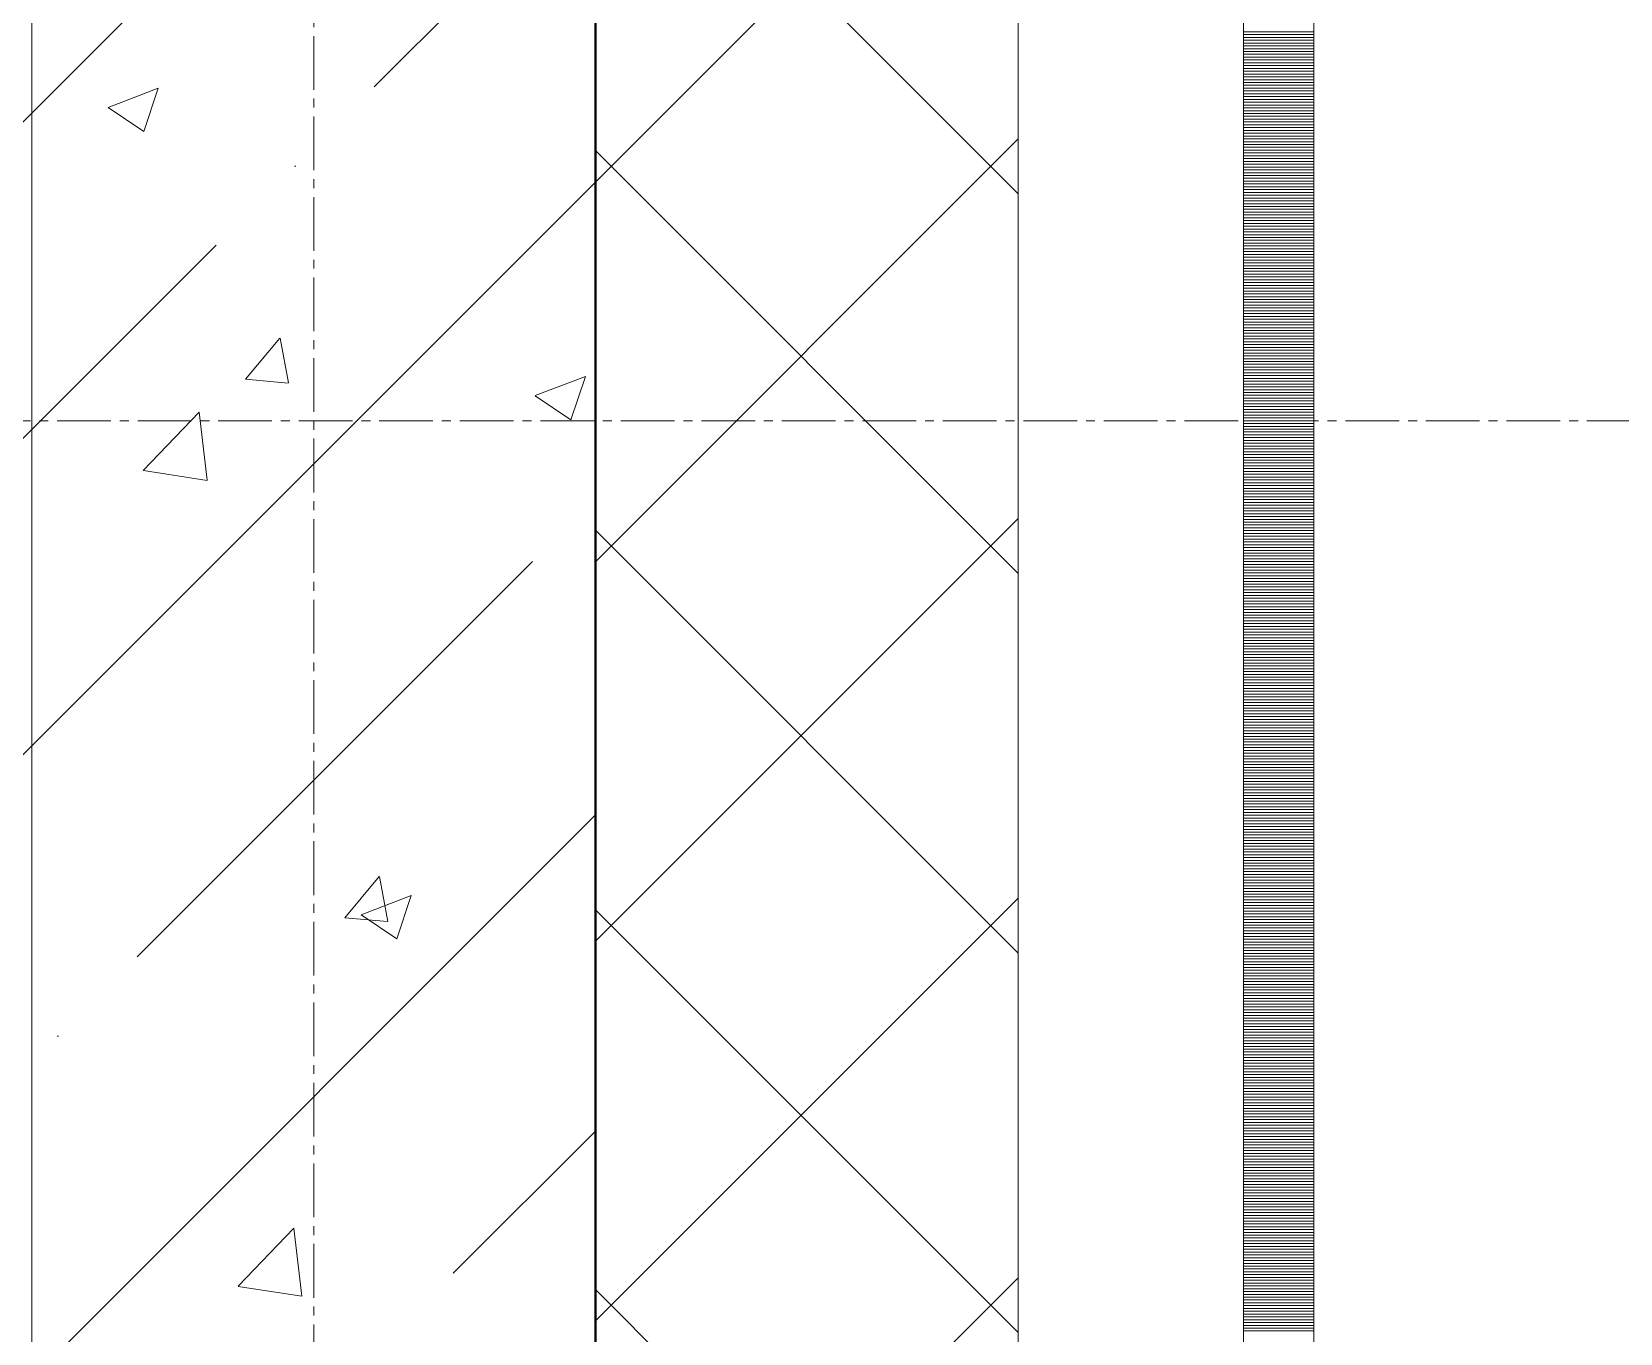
# Model space of a CAD drawing. Header units: millimetres. Extents: x 470010 to 1231400, y -134005 to 421770.
# Drawn here: x 529004 to 529568, y -72560 to -72098 of the extents above; entities that cross this region are included whole.
import ezdxf

# ---------------------------------------------------------------- set-up
doc = ezdxf.new("R2010")
doc.units = ezdxf.units.MM
doc.linetypes.add('CENTER2', pattern=[28.575, 19.05, -3.175, 3.175, -3.175])
doc.linetypes.add('HIDDEN2', pattern=[4.7625, 3.175, -1.5875])
for name, color, linetype, lineweight in [('АР_Колонны', 70, 'Continuous', 30), ('АР_Стены ЖБ', 7, 'Continuous', 35), ('АР_Стены ПЕНОблок', 52, 'Continuous', 20), ('АР_Тонкая', 254, 'Continuous', 5), ('АР_Утеплитель', 31, 'Continuous', 0), ('АР_Штриховка', 8, 'Continuous', 0)]:
    doc.layers.add(name, color=color, linetype=linetype, lineweight=lineweight)
doc.layers.add('АР_Оси_РД_100', color=7, linetype='Continuous', lineweight=0, true_color=0x525252)

msp = doc.modelspace()

# ---------------------------------------------------------------- hatches: boundary and pattern name
at = {"layer": 'АР_Штриховка', "linetype": 'Continuous', "lineweight": 5, "true_color": 0x000000}
h = msp.add_hatch(dxfattribs=at)
h.set_pattern_fill('ANSI35', color=18, scale=25, style=0)
h.set_pattern_definition([(45, (509004.53, -133435.88), (-112.2532, 112.2532), []), (45, (509116.79, -133435.88), (-112.2532, 112.2532), [198.4375, -39.6875, 0, -39.6875])])
h.paths.add_polyline_path([(529204.532, -71835.876), (528984.532, -71835.876), (528984.532, -73035.876), (529204.532, -73035.876)], flags=0)

# ---------------------------------------------------------------- linework, layer by layer
at = {"layer": 'АР_Колонны', "color": 18, "linetype": 'HIDDEN2', "lineweight": 25, "true_color": 0x000000}
msp.add_line((529204.532, -71835.876), (529204.532, -73035.876), dxfattribs=at)
at = {"layer": 'АР_Колонны', "color": 18, "linetype": 'Continuous', "lineweight": 30, "true_color": 0x000000}
msp.add_line((529204.532, -73035.876), (529204.532, -71835.876), dxfattribs=at)
at = {"layer": 'АР_Оси_РД_100', "linetype": 'CENTER2'}
for p, q in [((529104.533, -97435.876), (529104.533, -61707.197)), ((533204.533, -72235.876), (513999.575, -72235.876))]:
    msp.add_line(p, q, dxfattribs=at)
at = {"layer": 'АР_Стены ЖБ', "color": 18, "linetype": 'Continuous', "lineweight": 40, "true_color": 0x000000}
msp.add_line((529204.532, -73035.876), (529204.532, -71835.876), dxfattribs=at)
at = {"layer": 'АР_Стены ПЕНОблок', "color": 18, "linetype": 'Continuous', "lineweight": 20, "true_color": 0x000000}
for p, q in [((529004.532, -71735.876), (529004.532, -81935.876)), ((529204.532, -81935.876), (529204.532, -71735.876))]:
    msp.add_line(p, q, dxfattribs=at)
at = {"layer": 'АР_Тонкая', "color": 18, "linetype": 'Continuous', "lineweight": 5, "true_color": 0x000000}
for p, q in [((529354.532, -71735.876), (529354.532, -81935.876)), ((529434.532, -81935.876), (529434.532, -71735.876)), ((529434.532, -71735.876), (529434.532, -81935.876)), ((529459.532, -81935.876), (529459.532, -71735.876))]:
    msp.add_line(p, q, dxfattribs=at)
at = {"layer": 'АР_Утеплитель', "color": 18, "linetype": 'Continuous', "lineweight": 0, "true_color": 0x000000}
for p, q in [((529204.532, -71735.876), (529204.532, -81935.876)), ((529354.532, -81935.876), (529354.532, -71735.876))]:
    msp.add_line(p, q, dxfattribs=at)
at = {"layer": 'АР_Штриховка', "color": 18, "linetype": 'Continuous', "lineweight": 0, "true_color": 0x000000}
for p, q in [((529204.532, -72151.204), (529354.532, -72001.204)), ((529204.532, -72151.204), (529354.532, -72001.204)), ((529354.532, -72155.347), (529204.532, -72005.347)), ((529354.532, -72155.347), (529204.532, -72005.347)), ((529434.532, -72097.876), (529459.532, -72097.876)), ((529434.532, -72098.876), (529459.532, -72098.876)), ((529434.532, -72098.876), (529459.532, -72098.876)), ((529434.532, -72099.876), (529459.532, -72099.876)), ((529434.532, -72099.876), (529459.532, -72099.876)), ((529434.532, -72100.876), (529459.532, -72100.876)), ((529434.532, -72100.876), (529459.532, -72100.876)), ((529434.532, -72101.876), (529459.532, -72101.876)), ((529434.532, -72101.876), (529459.532, -72101.876)), ((529434.532, -72102.876), (529459.532, -72102.876)), ((529434.532, -72102.876), (529459.532, -72102.876)), ((529434.532, -72103.876), (529459.532, -72103.876)), ((529434.532, -72103.876), (529459.532, -72103.876)), ((529434.532, -72104.876), (529459.532, -72104.876)), ((529434.532, -72104.876), (529459.532, -72104.876)), ((529434.532, -72105.876), (529459.532, -72105.876)), ((529434.532, -72105.876), (529459.532, -72105.876)), ((529434.532, -72106.876), (529459.532, -72106.876)), ((529434.532, -72106.876), (529459.532, -72106.876)), ((529434.532, -72107.876), (529459.532, -72107.876)), ((529434.532, -72107.876), (529459.532, -72107.876)), ((529434.532, -72108.876), (529459.532, -72108.876)), ((529434.532, -72108.876), (529459.532, -72108.876)), ((529434.532, -72109.876), (529459.532, -72109.876)), ((529434.532, -72109.876), (529459.532, -72109.876)), ((529434.532, -72110.876), (529459.532, -72110.876)), ((529434.532, -72110.876), (529459.532, -72110.876)), ((529434.532, -72111.876), (529459.532, -72111.876)), ((529434.532, -72111.876), (529459.532, -72111.876)), ((529031.582, -72124.715), (529049.367, -72117.888)), ((529031.582, -72124.715), (529049.367, -72117.888)), ((529434.532, -72112.876), (529459.532, -72112.876)), ((529434.532, -72112.876), (529459.532, -72112.876)), ((529434.532, -72113.876), (529459.532, -72113.876)), ((529434.532, -72113.876), (529459.532, -72113.876)), ((529434.532, -72114.876), (529459.532, -72114.876)), ((529434.532, -72114.876), (529459.532, -72114.876)), ((529434.532, -72115.876), (529459.532, -72115.876)), ((529434.532, -72115.876), (529459.532, -72115.876)), ((529434.532, -72116.876), (529459.532, -72116.876)), ((529434.532, -72116.876), (529459.532, -72116.876)), ((529434.532, -72117.876), (529459.532, -72117.876)), ((529434.532, -72117.876), (529459.532, -72117.876)), ((529044.2, -72133.287), (529049.35, -72117.938)), ((529044.2, -72133.287), (529049.35, -72117.938)), ((529434.532, -72118.876), (529459.532, -72118.876)), ((529434.532, -72118.876), (529459.532, -72118.876)), ((529434.532, -72119.876), (529459.532, -72119.876)), ((529434.532, -72119.876), (529459.532, -72119.876)), ((529434.532, -72120.876), (529459.532, -72120.876)), ((529434.532, -72120.876), (529459.532, -72120.876)), ((529434.532, -72121.876), (529459.532, -72121.876)), ((529434.532, -72121.876), (529459.532, -72121.876)), ((529434.532, -72122.876), (529459.532, -72122.876)), ((529434.532, -72122.876), (529459.532, -72122.876)), ((529031.561, -72124.763), (529044.195, -72133.285)), ((529031.561, -72124.763), (529044.195, -72133.285)), ((529434.532, -72123.876), (529459.532, -72123.876)), ((529434.532, -72123.876), (529459.532, -72123.876)), ((529434.532, -72124.876), (529459.532, -72124.876)), ((529434.532, -72124.876), (529459.532, -72124.876)), ((529434.532, -72125.876), (529459.532, -72125.876)), ((529434.532, -72125.876), (529459.532, -72125.876)), ((529434.532, -72126.876), (529459.532, -72126.876)), ((529434.532, -72126.876), (529459.532, -72126.876)), ((529434.532, -72127.876), (529459.532, -72127.876)), ((529434.532, -72127.876), (529459.532, -72127.876)), ((529434.532, -72128.876), (529459.532, -72128.876)), ((529434.532, -72128.876), (529459.532, -72128.876)), ((529434.532, -72129.876), (529459.532, -72129.876)), ((529434.532, -72129.876), (529459.532, -72129.876)), ((529434.532, -72130.876), (529459.532, -72130.876)), ((529434.532, -72130.876), (529459.532, -72130.876)), ((529434.532, -72131.876), (529459.532, -72131.876)), ((529434.532, -72131.876), (529459.532, -72131.876)), ((529434.532, -72132.876), (529459.532, -72132.876)), ((529434.532, -72132.876), (529459.532, -72132.876)), ((529434.532, -72133.876), (529459.532, -72133.876)), ((529434.532, -72133.876), (529459.532, -72133.876)), ((529204.532, -72285.908), (529354.532, -72135.908)), ((529204.532, -72285.908), (529354.532, -72135.908)), ((529354.532, -72290.051), (529204.532, -72140.051)), ((529354.532, -72290.051), (529204.532, -72140.051)), ((529434.532, -72134.876), (529459.532, -72134.876)), ((529434.532, -72134.876), (529459.532, -72134.876)), ((529434.532, -72135.876), (529459.532, -72135.876)), ((529434.532, -72135.876), (529459.532, -72135.876)), ((529434.532, -72136.876), (529459.532, -72136.876)), ((529434.532, -72136.876), (529459.532, -72136.876)), ((529434.532, -72137.876), (529459.532, -72137.876)), ((529434.532, -72137.876), (529459.532, -72137.876)), ((529434.532, -72138.876), (529459.532, -72138.876)), ((529434.532, -72138.876), (529459.532, -72138.876)), ((529434.532, -72139.876), (529459.532, -72139.876)), ((529434.532, -72139.876), (529459.532, -72139.876)), ((529434.532, -72140.876), (529459.532, -72140.876)), ((529434.532, -72140.876), (529459.532, -72140.876)), ((529434.532, -72141.876), (529459.532, -72141.876)), ((529434.532, -72141.876), (529459.532, -72141.876)), ((529434.532, -72142.876), (529459.532, -72142.876)), ((529434.532, -72142.876), (529459.532, -72142.876)), ((529434.532, -72143.876), (529459.532, -72143.876)), ((529434.532, -72143.876), (529459.532, -72143.876)), ((529434.532, -72144.876), (529459.532, -72144.876)), ((529434.532, -72144.876), (529459.532, -72144.876)), ((529434.532, -72145.876), (529459.532, -72145.876)), ((529434.532, -72145.876), (529459.532, -72145.876)), ((529434.532, -72146.876), (529459.532, -72146.876)), ((529434.532, -72146.876), (529459.532, -72146.876)), ((529434.532, -72147.876), (529459.532, -72147.876)), ((529434.532, -72147.876), (529459.532, -72147.876)), ((529434.532, -72148.876), (529459.532, -72148.876)), ((529434.532, -72148.876), (529459.532, -72148.876)), ((529434.532, -72149.876), (529459.532, -72149.876)), ((529434.532, -72149.876), (529459.532, -72149.876)), ((529434.532, -72150.876), (529459.532, -72150.876)), ((529434.532, -72150.876), (529459.532, -72150.876)), ((529434.532, -72151.876), (529459.532, -72151.876)), ((529434.532, -72151.876), (529459.532, -72151.876)), ((529434.532, -72152.876), (529459.532, -72152.876)), ((529434.532, -72152.876), (529459.532, -72152.876)), ((529434.532, -72153.876), (529459.532, -72153.876)), ((529434.532, -72153.876), (529459.532, -72153.876)), ((529434.532, -72154.876), (529459.532, -72154.876)), ((529434.532, -72154.876), (529459.532, -72154.876)), ((529434.532, -72155.876), (529459.532, -72155.876)), ((529434.532, -72155.876), (529459.532, -72155.876)), ((529434.532, -72156.876), (529459.532, -72156.876)), ((529434.532, -72156.876), (529459.532, -72156.876)), ((529434.532, -72157.876), (529459.532, -72157.876)), ((529434.532, -72157.876), (529459.532, -72157.876)), ((529434.532, -72158.876), (529459.532, -72158.876)), ((529434.532, -72158.876), (529459.532, -72158.876)), ((529434.532, -72159.876), (529459.532, -72159.876)), ((529434.532, -72159.876), (529459.532, -72159.876)), ((529434.532, -72160.876), (529459.532, -72160.876)), ((529434.532, -72160.876), (529459.532, -72160.876)), ((529434.532, -72161.876), (529459.532, -72161.876)), ((529434.532, -72161.876), (529459.532, -72161.876)), ((529434.532, -72162.876), (529459.532, -72162.876)), ((529434.532, -72162.876), (529459.532, -72162.876)), ((529434.532, -72163.876), (529459.532, -72163.876)), ((529434.532, -72163.876), (529459.532, -72163.876)), ((529434.532, -72164.876), (529459.532, -72164.876)), ((529434.532, -72164.876), (529459.532, -72164.876)), ((529434.532, -72165.876), (529459.532, -72165.876)), ((529434.532, -72165.876), (529459.532, -72165.876)), ((529434.532, -72166.876), (529459.532, -72166.876)), ((529434.532, -72166.876), (529459.532, -72166.876)), ((529434.532, -72167.876), (529459.532, -72167.876)), ((529434.532, -72167.876), (529459.532, -72167.876)), ((529434.532, -72168.876), (529459.532, -72168.876)), ((529434.532, -72168.876), (529459.532, -72168.876)), ((529434.532, -72169.876), (529459.532, -72169.876)), ((529434.532, -72169.876), (529459.532, -72169.876)), ((529434.532, -72170.876), (529459.532, -72170.876)), ((529434.532, -72170.876), (529459.532, -72170.876)), ((529434.532, -72171.876), (529459.532, -72171.876)), ((529434.532, -72171.876), (529459.532, -72171.876)), ((529434.532, -72172.876), (529459.532, -72172.876)), ((529434.532, -72172.876), (529459.532, -72172.876)), ((529434.532, -72173.876), (529459.532, -72173.876)), ((529434.532, -72173.876), (529459.532, -72173.876)), ((529434.532, -72174.876), (529459.532, -72174.876)), ((529434.532, -72174.876), (529459.532, -72174.876)), ((529434.532, -72175.876), (529459.532, -72175.876)), ((529434.532, -72175.876), (529459.532, -72175.876)), ((529434.532, -72176.876), (529459.532, -72176.876)), ((529434.532, -72176.876), (529459.532, -72176.876)), ((529434.532, -72177.876), (529459.532, -72177.876)), ((529434.532, -72177.876), (529459.532, -72177.876)), ((529434.532, -72178.876), (529459.532, -72178.876)), ((529434.532, -72178.876), (529459.532, -72178.876)), ((529434.532, -72179.876), (529459.532, -72179.876)), ((529434.532, -72179.876), (529459.532, -72179.876)), ((529434.532, -72180.876), (529459.532, -72180.876)), ((529434.532, -72180.876), (529459.532, -72180.876)), ((529434.532, -72181.876), (529459.532, -72181.876)), ((529434.532, -72181.876), (529459.532, -72181.876)), ((529434.532, -72182.876), (529459.532, -72182.876)), ((529434.532, -72182.876), (529459.532, -72182.876)), ((529434.532, -72183.876), (529459.532, -72183.876)), ((529434.532, -72183.876), (529459.532, -72183.876)), ((529434.532, -72184.876), (529459.532, -72184.876)), ((529434.532, -72184.876), (529459.532, -72184.876)), ((529434.532, -72185.876), (529459.532, -72185.876)), ((529434.532, -72185.876), (529459.532, -72185.876)), ((529434.532, -72186.876), (529459.532, -72186.876)), ((529434.532, -72186.876), (529459.532, -72186.876)), ((529434.532, -72187.876), (529459.532, -72187.876)), ((529434.532, -72187.876), (529459.532, -72187.876)), ((529434.532, -72188.876), (529459.532, -72188.876)), ((529434.532, -72188.876), (529459.532, -72188.876)), ((529434.532, -72189.876), (529459.532, -72189.876)), ((529434.532, -72189.876), (529459.532, -72189.876)), ((529434.532, -72190.876), (529459.532, -72190.876)), ((529434.532, -72190.876), (529459.532, -72190.876)), ((529434.532, -72191.876), (529459.532, -72191.876)), ((529434.532, -72191.876), (529459.532, -72191.876)), ((529434.532, -72192.876), (529459.532, -72192.876)), ((529434.532, -72192.876), (529459.532, -72192.876)), ((529434.532, -72193.876), (529459.532, -72193.876)), ((529434.532, -72193.876), (529459.532, -72193.876)), ((529434.532, -72194.876), (529459.532, -72194.876)), ((529434.532, -72194.876), (529459.532, -72194.876)), ((529434.532, -72195.876), (529459.532, -72195.876)), ((529434.532, -72195.876), (529459.532, -72195.876)), ((529434.532, -72196.876), (529459.532, -72196.876)), ((529434.532, -72196.876), (529459.532, -72196.876)), ((529434.532, -72197.876), (529459.532, -72197.876)), ((529434.532, -72197.876), (529459.532, -72197.876)), ((529434.532, -72198.876), (529459.532, -72198.876)), ((529434.532, -72198.876), (529459.532, -72198.876)), ((529434.532, -72199.876), (529459.532, -72199.876)), ((529434.532, -72199.876), (529459.532, -72199.876)), ((529434.532, -72200.876), (529459.532, -72200.876)), ((529434.532, -72200.876), (529459.532, -72200.876)), ((529434.532, -72201.876), (529459.532, -72201.876)), ((529434.532, -72201.876), (529459.532, -72201.876)), ((529080.303, -72221.172), (529092.548, -72206.579)), ((529080.303, -72221.172), (529092.548, -72206.579)), ((529095.574, -72222.486), (529092.637, -72206.564)), ((529095.574, -72222.486), (529092.637, -72206.564)), ((529434.532, -72202.876), (529459.532, -72202.876)), ((529434.532, -72202.876), (529459.532, -72202.876)), ((529434.532, -72203.876), (529459.532, -72203.876)), ((529434.532, -72203.876), (529459.532, -72203.876)), ((529434.532, -72204.876), (529459.532, -72204.876)), ((529434.532, -72204.876), (529459.532, -72204.876)), ((529434.532, -72205.876), (529459.532, -72205.876)), ((529434.532, -72205.876), (529459.532, -72205.876)), ((529434.532, -72206.876), (529459.532, -72206.876)), ((529434.532, -72206.876), (529459.532, -72206.876)), ((529434.532, -72207.876), (529459.532, -72207.876)), ((529434.532, -72207.876), (529459.532, -72207.876)), ((529434.532, -72208.876), (529459.532, -72208.876)), ((529434.532, -72208.876), (529459.532, -72208.876)), ((529434.532, -72209.876), (529459.532, -72209.876)), ((529434.532, -72209.876), (529459.532, -72209.876)), ((529434.532, -72210.876), (529459.532, -72210.876)), ((529434.532, -72210.876), (529459.532, -72210.876)), ((529434.532, -72211.876), (529459.532, -72211.876)), ((529434.532, -72211.876), (529459.532, -72211.876)), ((529434.532, -72212.876), (529459.532, -72212.876)), ((529434.532, -72212.876), (529459.532, -72212.876)), ((529434.532, -72213.876), (529459.532, -72213.876)), ((529434.532, -72213.876), (529459.532, -72213.876)), ((529434.532, -72214.876), (529459.532, -72214.876)), ((529434.532, -72214.876), (529459.532, -72214.876)), ((529434.532, -72215.876), (529459.532, -72215.876)), ((529434.532, -72215.876), (529459.532, -72215.876)), ((529434.532, -72216.876), (529459.532, -72216.876)), ((529434.532, -72216.876), (529459.532, -72216.876)), ((529434.532, -72217.876), (529459.532, -72217.876)), ((529434.532, -72217.876), (529459.532, -72217.876)), ((529434.532, -72218.876), (529459.532, -72218.876)), ((529434.532, -72218.876), (529459.532, -72218.876)), ((529080.303, -72221.174), (529095.485, -72222.502)), ((529080.303, -72221.174), (529095.485, -72222.502)), ((529183.197, -72226.98), (529200.982, -72220.153)), ((529183.197, -72226.98), (529200.982, -72220.153)), ((529195.814, -72235.552), (529200.965, -72220.203)), ((529195.814, -72235.552), (529200.965, -72220.203)), ((529434.532, -72219.876), (529459.532, -72219.876)), ((529434.532, -72219.876), (529459.532, -72219.876)), ((529434.532, -72220.876), (529459.532, -72220.876)), ((529434.532, -72220.876), (529459.532, -72220.876)), ((529434.532, -72221.876), (529459.532, -72221.876)), ((529434.532, -72221.876), (529459.532, -72221.876)), ((529434.532, -72222.876), (529459.532, -72222.876)), ((529434.532, -72222.876), (529459.532, -72222.876)), ((529434.532, -72223.876), (529459.532, -72223.876)), ((529434.532, -72223.876), (529459.532, -72223.876)), ((529434.532, -72224.876), (529459.532, -72224.876)), ((529434.532, -72224.876), (529459.532, -72224.876)), ((529183.175, -72227.028), (529195.81, -72235.55)), ((529183.175, -72227.028), (529195.81, -72235.55)), ((529434.532, -72225.876), (529459.532, -72225.876)), ((529434.532, -72225.876), (529459.532, -72225.876)), ((529434.532, -72226.876), (529459.532, -72226.876)), ((529434.532, -72226.876), (529459.532, -72226.876)), ((529434.532, -72227.876), (529459.532, -72227.876)), ((529434.532, -72227.876), (529459.532, -72227.876)), ((529434.532, -72228.876), (529459.532, -72228.876)), ((529434.532, -72228.876), (529459.532, -72228.876)), ((529434.532, -72229.876), (529459.532, -72229.876)), ((529434.532, -72229.876), (529459.532, -72229.876)), ((529044.066, -72253.523), (529063.849, -72232.904)), ((529044.066, -72253.523), (529063.849, -72232.904)), ((529066.68, -72257.023), (529063.874, -72232.901)), ((529066.68, -72257.023), (529063.874, -72232.901)), ((529434.532, -72230.876), (529459.532, -72230.876)), ((529434.532, -72230.876), (529459.532, -72230.876)), ((529434.532, -72231.876), (529459.532, -72231.876)), ((529434.532, -72231.876), (529459.532, -72231.876)), ((529434.532, -72232.876), (529459.532, -72232.876)), ((529434.532, -72232.876), (529459.532, -72232.876)), ((529434.532, -72233.876), (529459.532, -72233.876)), ((529434.532, -72233.876), (529459.532, -72233.876)), ((529434.532, -72234.876), (529459.532, -72234.876)), ((529434.532, -72234.876), (529459.532, -72234.876)), ((529434.532, -72235.876), (529459.532, -72235.876)), ((529434.532, -72235.876), (529459.532, -72235.876)), ((529434.532, -72236.876), (529459.532, -72236.876)), ((529434.532, -72236.876), (529459.532, -72236.876)), ((529434.532, -72237.876), (529459.532, -72237.876)), ((529434.532, -72237.876), (529459.532, -72237.876)), ((529434.532, -72238.876), (529459.532, -72238.876)), ((529434.532, -72238.876), (529459.532, -72238.876)), ((529434.532, -72239.876), (529459.532, -72239.876)), ((529434.532, -72239.876), (529459.532, -72239.876)), ((529434.532, -72240.876), (529459.532, -72240.876)), ((529434.532, -72240.876), (529459.532, -72240.876)), ((529434.532, -72241.876), (529459.532, -72241.876)), ((529434.532, -72241.876), (529459.532, -72241.876)), ((529434.532, -72242.876), (529459.532, -72242.876)), ((529434.532, -72242.876), (529459.532, -72242.876)), ((529434.532, -72243.876), (529459.532, -72243.876)), ((529434.532, -72243.876), (529459.532, -72243.876)), ((529434.532, -72244.876), (529459.532, -72244.876)), ((529434.532, -72244.876), (529459.532, -72244.876)), ((529434.532, -72245.876), (529459.532, -72245.876)), ((529434.532, -72245.876), (529459.532, -72245.876)), ((529434.532, -72246.876), (529459.532, -72246.876)), ((529434.532, -72246.876), (529459.532, -72246.876)), ((529434.532, -72247.876), (529459.532, -72247.876)), ((529434.532, -72247.876), (529459.532, -72247.876)), ((529434.532, -72248.876), (529459.532, -72248.876)), ((529434.532, -72248.876), (529459.532, -72248.876)), ((529434.532, -72249.876), (529459.532, -72249.876)), ((529434.532, -72249.876), (529459.532, -72249.876)), ((529434.532, -72250.876), (529459.532, -72250.876)), ((529434.532, -72250.876), (529459.532, -72250.876)), ((529434.532, -72251.876), (529459.532, -72251.876)), ((529434.532, -72251.876), (529459.532, -72251.876)), ((529434.532, -72252.876), (529459.532, -72252.876)), ((529434.532, -72252.876), (529459.532, -72252.876)), ((529044.084, -72253.562), (529066.674, -72257.065)), ((529044.084, -72253.562), (529066.674, -72257.065)), ((529434.532, -72253.876), (529459.532, -72253.876)), ((529434.532, -72253.876), (529459.532, -72253.876)), ((529434.532, -72254.876), (529459.532, -72254.876)), ((529434.532, -72254.876), (529459.532, -72254.876)), ((529434.532, -72255.876), (529459.532, -72255.876)), ((529434.532, -72255.876), (529459.532, -72255.876)), ((529434.532, -72256.876), (529459.532, -72256.876)), ((529434.532, -72256.876), (529459.532, -72256.876)), ((529434.532, -72257.876), (529459.532, -72257.876)), ((529434.532, -72257.876), (529459.532, -72257.876)), ((529434.532, -72258.876), (529459.532, -72258.876)), ((529434.532, -72258.876), (529459.532, -72258.876)), ((529434.532, -72259.876), (529459.532, -72259.876)), ((529434.532, -72259.876), (529459.532, -72259.876)), ((529434.532, -72260.876), (529459.532, -72260.876)), ((529434.532, -72260.876), (529459.532, -72260.876)), ((529434.532, -72261.876), (529459.532, -72261.876)), ((529434.532, -72261.876), (529459.532, -72261.876)), ((529434.532, -72262.876), (529459.532, -72262.876)), ((529434.532, -72262.876), (529459.532, -72262.876)), ((529434.532, -72263.876), (529459.532, -72263.876)), ((529434.532, -72263.876), (529459.532, -72263.876)), ((529434.532, -72264.876), (529459.532, -72264.876)), ((529434.532, -72264.876), (529459.532, -72264.876)), ((529434.532, -72265.876), (529459.532, -72265.876)), ((529434.532, -72265.876), (529459.532, -72265.876)), ((529434.532, -72266.876), (529459.532, -72266.876)), ((529434.532, -72266.876), (529459.532, -72266.876)), ((529434.532, -72267.876), (529459.532, -72267.876)), ((529434.532, -72267.876), (529459.532, -72267.876)), ((529434.532, -72268.876), (529459.532, -72268.876)), ((529434.532, -72268.876), (529459.532, -72268.876)), ((529434.532, -72269.876), (529459.532, -72269.876)), ((529434.532, -72269.876), (529459.532, -72269.876)), ((529204.532, -72420.612), (529354.532, -72270.612)), ((529204.532, -72420.612), (529354.532, -72270.612)), ((529354.532, -72424.755), (529204.532, -72274.755)), ((529354.532, -72424.755), (529204.532, -72274.755)), ((529434.532, -72270.876), (529459.532, -72270.876)), ((529434.532, -72270.876), (529459.532, -72270.876)), ((529434.532, -72271.876), (529459.532, -72271.876)), ((529434.532, -72271.876), (529459.532, -72271.876)), ((529434.532, -72272.876), (529459.532, -72272.876)), ((529434.532, -72272.876), (529459.532, -72272.876)), ((529434.532, -72273.876), (529459.532, -72273.876)), ((529434.532, -72273.876), (529459.532, -72273.876)), ((529434.532, -72274.876), (529459.532, -72274.876)), ((529434.532, -72274.876), (529459.532, -72274.876)), ((529434.532, -72275.876), (529459.532, -72275.876)), ((529434.532, -72275.876), (529459.532, -72275.876)), ((529434.532, -72276.876), (529459.532, -72276.876)), ((529434.532, -72276.876), (529459.532, -72276.876)), ((529434.532, -72277.876), (529459.532, -72277.876)), ((529434.532, -72277.876), (529459.532, -72277.876)), ((529434.532, -72278.876), (529459.532, -72278.876)), ((529434.532, -72278.876), (529459.532, -72278.876)), ((529434.532, -72279.876), (529459.532, -72279.876)), ((529434.532, -72279.876), (529459.532, -72279.876)), ((529434.532, -72280.876), (529459.532, -72280.876)), ((529434.532, -72280.876), (529459.532, -72280.876)), ((529434.532, -72281.876), (529459.532, -72281.876)), ((529434.532, -72281.876), (529459.532, -72281.876)), ((529434.532, -72282.876), (529459.532, -72282.876)), ((529434.532, -72282.876), (529459.532, -72282.876)), ((529434.532, -72283.876), (529459.532, -72283.876)), ((529434.532, -72283.876), (529459.532, -72283.876)), ((529434.532, -72284.876), (529459.532, -72284.876)), ((529434.532, -72284.876), (529459.532, -72284.876)), ((529434.532, -72285.876), (529459.532, -72285.876)), ((529434.532, -72285.876), (529459.532, -72285.876)), ((529434.532, -72286.876), (529459.532, -72286.876)), ((529434.532, -72286.876), (529459.532, -72286.876)), ((529434.532, -72287.876), (529459.532, -72287.876)), ((529434.532, -72287.876), (529459.532, -72287.876)), ((529434.532, -72288.876), (529459.532, -72288.876)), ((529434.532, -72288.876), (529459.532, -72288.876)), ((529434.532, -72289.876), (529459.532, -72289.876)), ((529434.532, -72289.876), (529459.532, -72289.876)), ((529434.532, -72290.876), (529459.532, -72290.876)), ((529434.532, -72290.876), (529459.532, -72290.876)), ((529434.532, -72291.876), (529459.532, -72291.876)), ((529434.532, -72291.876), (529459.532, -72291.876)), ((529434.532, -72292.876), (529459.532, -72292.876)), ((529434.532, -72292.876), (529459.532, -72292.876)), ((529434.532, -72293.876), (529459.532, -72293.876)), ((529434.532, -72293.876), (529459.532, -72293.876)), ((529434.532, -72294.876), (529459.532, -72294.876)), ((529434.532, -72294.876), (529459.532, -72294.876)), ((529434.532, -72295.876), (529459.532, -72295.876)), ((529434.532, -72295.876), (529459.532, -72295.876)), ((529434.532, -72296.876), (529459.532, -72296.876)), ((529434.532, -72296.876), (529459.532, -72296.876)), ((529434.532, -72297.876), (529459.532, -72297.876)), ((529434.532, -72297.876), (529459.532, -72297.876)), ((529434.532, -72298.876), (529459.532, -72298.876)), ((529434.532, -72298.876), (529459.532, -72298.876)), ((529434.532, -72299.876), (529459.532, -72299.876)), ((529434.532, -72299.876), (529459.532, -72299.876)), ((529434.532, -72300.876), (529459.532, -72300.876)), ((529434.532, -72300.876), (529459.532, -72300.876)), ((529434.532, -72301.876), (529459.532, -72301.876)), ((529434.532, -72301.876), (529459.532, -72301.876)), ((529434.532, -72302.876), (529459.532, -72302.876)), ((529434.532, -72302.876), (529459.532, -72302.876)), ((529434.532, -72303.876), (529459.532, -72303.876)), ((529434.532, -72303.876), (529459.532, -72303.876)), ((529434.532, -72304.876), (529459.532, -72304.876)), ((529434.532, -72304.876), (529459.532, -72304.876)), ((529434.532, -72305.876), (529459.532, -72305.876)), ((529434.532, -72305.876), (529459.532, -72305.876)), ((529434.532, -72306.876), (529459.532, -72306.876)), ((529434.532, -72306.876), (529459.532, -72306.876)), ((529434.532, -72307.876), (529459.532, -72307.876)), ((529434.532, -72307.876), (529459.532, -72307.876)), ((529434.532, -72308.876), (529459.532, -72308.876)), ((529434.532, -72308.876), (529459.532, -72308.876)), ((529434.532, -72309.876), (529459.532, -72309.876)), ((529434.532, -72309.876), (529459.532, -72309.876)), ((529434.532, -72310.876), (529459.532, -72310.876)), ((529434.532, -72310.876), (529459.532, -72310.876)), ((529434.532, -72311.876), (529459.532, -72311.876)), ((529434.532, -72311.876), (529459.532, -72311.876)), ((529434.532, -72312.876), (529459.532, -72312.876)), ((529434.532, -72312.876), (529459.532, -72312.876)), ((529434.532, -72313.876), (529459.532, -72313.876)), ((529434.532, -72313.876), (529459.532, -72313.876)), ((529434.532, -72314.876), (529459.532, -72314.876)), ((529434.532, -72314.876), (529459.532, -72314.876)), ((529434.532, -72315.876), (529459.532, -72315.876)), ((529434.532, -72315.876), (529459.532, -72315.876)), ((529434.532, -72316.876), (529459.532, -72316.876)), ((529434.532, -72316.876), (529459.532, -72316.876)), ((529434.532, -72317.876), (529459.532, -72317.876)), ((529434.532, -72317.876), (529459.532, -72317.876)), ((529434.532, -72318.876), (529459.532, -72318.876)), ((529434.532, -72318.876), (529459.532, -72318.876)), ((529434.532, -72319.876), (529459.532, -72319.876)), ((529434.532, -72319.876), (529459.532, -72319.876)), ((529434.532, -72320.876), (529459.532, -72320.876)), ((529434.532, -72320.876), (529459.532, -72320.876)), ((529434.532, -72321.876), (529459.532, -72321.876)), ((529434.532, -72321.876), (529459.532, -72321.876)), ((529434.532, -72322.876), (529459.532, -72322.876)), ((529434.532, -72322.876), (529459.532, -72322.876)), ((529434.532, -72323.876), (529459.532, -72323.876)), ((529434.532, -72323.876), (529459.532, -72323.876)), ((529434.532, -72324.876), (529459.532, -72324.876)), ((529434.532, -72324.876), (529459.532, -72324.876)), ((529434.532, -72325.876), (529459.532, -72325.876)), ((529434.532, -72325.876), (529459.532, -72325.876)), ((529434.532, -72326.876), (529459.532, -72326.876)), ((529434.532, -72326.876), (529459.532, -72326.876)), ((529434.532, -72327.876), (529459.532, -72327.876)), ((529434.532, -72327.876), (529459.532, -72327.876)), ((529434.532, -72328.876), (529459.532, -72328.876)), ((529434.532, -72328.876), (529459.532, -72328.876)), ((529434.532, -72329.876), (529459.532, -72329.876)), ((529434.532, -72329.876), (529459.532, -72329.876)), ((529434.532, -72330.876), (529459.532, -72330.876)), ((529434.532, -72330.876), (529459.532, -72330.876)), ((529434.532, -72331.876), (529459.532, -72331.876)), ((529434.532, -72331.876), (529459.532, -72331.876)), ((529434.532, -72332.876), (529459.532, -72332.876)), ((529434.532, -72332.876), (529459.532, -72332.876)), ((529434.532, -72333.876), (529459.532, -72333.876)), ((529434.532, -72333.876), (529459.532, -72333.876)), ((529434.532, -72334.876), (529459.532, -72334.876)), ((529434.532, -72334.876), (529459.532, -72334.876)), ((529434.532, -72335.876), (529459.532, -72335.876)), ((529434.532, -72335.876), (529459.532, -72335.876)), ((529434.532, -72336.876), (529459.532, -72336.876)), ((529434.532, -72336.876), (529459.532, -72336.876)), ((529434.532, -72337.876), (529459.532, -72337.876)), ((529434.532, -72337.876), (529459.532, -72337.876)), ((529434.532, -72338.876), (529459.532, -72338.876)), ((529434.532, -72338.876), (529459.532, -72338.876)), ((529434.532, -72339.876), (529459.532, -72339.876)), ((529434.532, -72339.876), (529459.532, -72339.876)), ((529434.532, -72340.876), (529459.532, -72340.876)), ((529434.532, -72340.876), (529459.532, -72340.876)), ((529434.532, -72341.876), (529459.532, -72341.876)), ((529434.532, -72341.876), (529459.532, -72341.876)), ((529434.532, -72342.876), (529459.532, -72342.876)), ((529434.532, -72342.876), (529459.532, -72342.876)), ((529434.532, -72343.876), (529459.532, -72343.876)), ((529434.532, -72343.876), (529459.532, -72343.876)), ((529434.532, -72344.876), (529459.532, -72344.876)), ((529434.532, -72344.876), (529459.532, -72344.876)), ((529434.532, -72345.876), (529459.532, -72345.876)), ((529434.532, -72345.876), (529459.532, -72345.876)), ((529434.532, -72346.876), (529459.532, -72346.876)), ((529434.532, -72346.876), (529459.532, -72346.876)), ((529434.532, -72347.876), (529459.532, -72347.876)), ((529434.532, -72347.876), (529459.532, -72347.876)), ((529434.532, -72348.876), (529459.532, -72348.876)), ((529434.532, -72348.876), (529459.532, -72348.876)), ((529434.532, -72349.876), (529459.532, -72349.876)), ((529434.532, -72349.876), (529459.532, -72349.876)), ((529434.532, -72350.876), (529459.532, -72350.876)), ((529434.532, -72350.876), (529459.532, -72350.876)), ((529434.532, -72351.876), (529459.532, -72351.876)), ((529434.532, -72351.876), (529459.532, -72351.876)), ((529434.532, -72352.876), (529459.532, -72352.876)), ((529434.532, -72352.876), (529459.532, -72352.876)), ((529434.532, -72353.876), (529459.532, -72353.876)), ((529434.532, -72353.876), (529459.532, -72353.876)), ((529434.532, -72354.876), (529459.532, -72354.876)), ((529434.532, -72354.876), (529459.532, -72354.876)), ((529434.532, -72355.876), (529459.532, -72355.876)), ((529434.532, -72355.876), (529459.532, -72355.876)), ((529434.532, -72356.876), (529459.532, -72356.876)), ((529434.532, -72356.876), (529459.532, -72356.876)), ((529434.532, -72357.876), (529459.532, -72357.876)), ((529434.532, -72357.876), (529459.532, -72357.876)), ((529434.532, -72358.876), (529459.532, -72358.876)), ((529434.532, -72358.876), (529459.532, -72358.876)), ((529434.532, -72359.876), (529459.532, -72359.876)), ((529434.532, -72359.876), (529459.532, -72359.876)), ((529434.532, -72360.876), (529459.532, -72360.876)), ((529434.532, -72360.876), (529459.532, -72360.876)), ((529434.532, -72361.876), (529459.532, -72361.876)), ((529434.532, -72361.876), (529459.532, -72361.876)), ((529434.532, -72362.876), (529459.532, -72362.876)), ((529434.532, -72362.876), (529459.532, -72362.876)), ((529434.532, -72363.876), (529459.532, -72363.876)), ((529434.532, -72363.876), (529459.532, -72363.876)), ((529434.532, -72364.876), (529459.532, -72364.876)), ((529434.532, -72364.876), (529459.532, -72364.876)), ((529434.532, -72365.876), (529459.532, -72365.876)), ((529434.532, -72365.876), (529459.532, -72365.876)), ((529434.532, -72366.876), (529459.532, -72366.876)), ((529434.532, -72366.876), (529459.532, -72366.876)), ((529434.532, -72367.876), (529459.532, -72367.876)), ((529434.532, -72367.876), (529459.532, -72367.876)), ((529434.532, -72368.876), (529459.532, -72368.876)), ((529434.532, -72368.876), (529459.532, -72368.876)), ((529434.532, -72369.876), (529459.532, -72369.876)), ((529434.532, -72369.876), (529459.532, -72369.876)), ((529434.532, -72370.876), (529459.532, -72370.876)), ((529434.532, -72370.876), (529459.532, -72370.876)), ((529434.532, -72371.876), (529459.532, -72371.876)), ((529434.532, -72371.876), (529459.532, -72371.876)), ((529434.532, -72372.876), (529459.532, -72372.876)), ((529434.532, -72372.876), (529459.532, -72372.876)), ((529434.532, -72373.876), (529459.532, -72373.876)), ((529434.532, -72373.876), (529459.532, -72373.876)), ((529434.532, -72374.876), (529459.532, -72374.876)), ((529434.532, -72374.876), (529459.532, -72374.876)), ((529434.532, -72375.876), (529459.532, -72375.876)), ((529434.532, -72375.876), (529459.532, -72375.876)), ((529434.532, -72376.876), (529459.532, -72376.876)), ((529434.532, -72376.876), (529459.532, -72376.876)), ((529434.532, -72377.876), (529459.532, -72377.876)), ((529434.532, -72377.876), (529459.532, -72377.876)), ((529434.532, -72378.876), (529459.532, -72378.876)), ((529434.532, -72378.876), (529459.532, -72378.876)), ((529434.532, -72379.876), (529459.532, -72379.876)), ((529434.532, -72379.876), (529459.532, -72379.876)), ((529434.532, -72380.876), (529459.532, -72380.876)), ((529434.532, -72380.876), (529459.532, -72380.876)), ((529434.532, -72381.876), (529459.532, -72381.876)), ((529434.532, -72381.876), (529459.532, -72381.876)), ((529434.532, -72382.876), (529459.532, -72382.876)), ((529434.532, -72382.876), (529459.532, -72382.876)), ((529434.532, -72383.876), (529459.532, -72383.876)), ((529434.532, -72383.876), (529459.532, -72383.876)), ((529434.532, -72384.876), (529459.532, -72384.876)), ((529434.532, -72384.876), (529459.532, -72384.876)), ((529434.532, -72385.876), (529459.532, -72385.876)), ((529434.532, -72385.876), (529459.532, -72385.876)), ((529434.532, -72386.876), (529459.532, -72386.876)), ((529434.532, -72386.876), (529459.532, -72386.876)), ((529434.532, -72387.876), (529459.532, -72387.876)), ((529434.532, -72387.876), (529459.532, -72387.876)), ((529434.532, -72388.876), (529459.532, -72388.876)), ((529434.532, -72388.876), (529459.532, -72388.876)), ((529434.532, -72389.876), (529459.532, -72389.876)), ((529434.532, -72389.876), (529459.532, -72389.876)), ((529434.532, -72390.876), (529459.532, -72390.876)), ((529434.532, -72390.876), (529459.532, -72390.876)), ((529434.532, -72391.876), (529459.532, -72391.876)), ((529434.532, -72391.876), (529459.532, -72391.876)), ((529434.532, -72392.876), (529459.532, -72392.876)), ((529434.532, -72392.876), (529459.532, -72392.876)), ((529434.532, -72393.876), (529459.532, -72393.876)), ((529434.532, -72393.876), (529459.532, -72393.876)), ((529115.547, -72412.229), (529127.792, -72397.636)), ((529115.547, -72412.229), (529127.792, -72397.636)), ((529130.817, -72413.543), (529127.88, -72397.621)), ((529130.817, -72413.543), (529127.88, -72397.621)), ((529434.532, -72394.876), (529459.532, -72394.876)), ((529434.532, -72394.876), (529459.532, -72394.876)), ((529434.532, -72395.876), (529459.532, -72395.876)), ((529434.532, -72395.876), (529459.532, -72395.876)), ((529434.532, -72396.876), (529459.532, -72396.876)), ((529434.532, -72396.876), (529459.532, -72396.876)), ((529434.532, -72397.876), (529459.532, -72397.876)), ((529434.532, -72397.876), (529459.532, -72397.876)), ((529434.532, -72398.876), (529459.532, -72398.876)), ((529434.532, -72398.876), (529459.532, -72398.876)), ((529121.395, -72411.168), (529139.179, -72404.341)), ((529121.395, -72411.168), (529139.179, -72404.341)), ((529134.012, -72419.74), (529139.163, -72404.391)), ((529134.012, -72419.74), (529139.163, -72404.391)), ((529204.532, -72555.315), (529354.532, -72405.315)), ((529204.532, -72555.315), (529354.532, -72405.315)), ((529434.532, -72399.876), (529459.532, -72399.876)), ((529434.532, -72399.876), (529459.532, -72399.876)), ((529434.532, -72400.876), (529459.532, -72400.876)), ((529434.532, -72400.876), (529459.532, -72400.876)), ((529434.532, -72401.876), (529459.532, -72401.876)), ((529434.532, -72401.876), (529459.532, -72401.876)), ((529434.532, -72402.876), (529459.532, -72402.876)), ((529434.532, -72402.876), (529459.532, -72402.876)), ((529434.532, -72403.876), (529459.532, -72403.876)), ((529434.532, -72403.876), (529459.532, -72403.876)), ((529434.532, -72404.876), (529459.532, -72404.876)), ((529434.532, -72404.876), (529459.532, -72404.876)), ((529354.532, -72559.459), (529204.532, -72409.459)), ((529354.532, -72559.459), (529204.532, -72409.459)), ((529434.532, -72405.876), (529459.532, -72405.876)), ((529434.532, -72405.876), (529459.532, -72405.876)), ((529434.532, -72406.876), (529459.532, -72406.876)), ((529434.532, -72406.876), (529459.532, -72406.876)), ((529434.532, -72407.876), (529459.532, -72407.876)), ((529434.532, -72407.876), (529459.532, -72407.876)), ((529434.532, -72408.876), (529459.532, -72408.876)), ((529434.532, -72408.876), (529459.532, -72408.876)), ((529434.532, -72409.876), (529459.532, -72409.876)), ((529434.532, -72409.876), (529459.532, -72409.876)), ((529434.532, -72410.876), (529459.532, -72410.876)), ((529434.532, -72410.876), (529459.532, -72410.876)), ((529115.547, -72412.231), (529130.729, -72413.559)), ((529115.547, -72412.231), (529130.729, -72413.559)), ((529121.373, -72411.216), (529134.008, -72419.738)), ((529121.373, -72411.216), (529134.008, -72419.738)), ((529434.532, -72411.876), (529459.532, -72411.876)), ((529434.532, -72411.876), (529459.532, -72411.876)), ((529434.532, -72412.876), (529459.532, -72412.876)), ((529434.532, -72412.876), (529459.532, -72412.876)), ((529434.532, -72413.876), (529459.532, -72413.876)), ((529434.532, -72413.876), (529459.532, -72413.876)), ((529434.532, -72414.876), (529459.532, -72414.876)), ((529434.532, -72414.876), (529459.532, -72414.876)), ((529434.532, -72415.876), (529459.532, -72415.876)), ((529434.532, -72415.876), (529459.532, -72415.876)), ((529434.532, -72416.876), (529459.532, -72416.876)), ((529434.532, -72416.876), (529459.532, -72416.876)), ((529434.532, -72417.876), (529459.532, -72417.876)), ((529434.532, -72417.876), (529459.532, -72417.876)), ((529434.532, -72418.876), (529459.532, -72418.876)), ((529434.532, -72418.876), (529459.532, -72418.876)), ((529434.532, -72419.876), (529459.532, -72419.876)), ((529434.532, -72419.876), (529459.532, -72419.876)), ((529434.532, -72420.876), (529459.532, -72420.876)), ((529434.532, -72420.876), (529459.532, -72420.876)), ((529434.532, -72421.876), (529459.532, -72421.876)), ((529434.532, -72421.876), (529459.532, -72421.876)), ((529434.532, -72422.876), (529459.532, -72422.876)), ((529434.532, -72422.876), (529459.532, -72422.876)), ((529434.532, -72423.876), (529459.532, -72423.876)), ((529434.532, -72423.876), (529459.532, -72423.876)), ((529434.532, -72424.876), (529459.532, -72424.876)), ((529434.532, -72424.876), (529459.532, -72424.876)), ((529434.532, -72425.876), (529459.532, -72425.876)), ((529434.532, -72425.876), (529459.532, -72425.876)), ((529434.532, -72426.876), (529459.532, -72426.876)), ((529434.532, -72426.876), (529459.532, -72426.876)), ((529434.532, -72427.876), (529459.532, -72427.876)), ((529434.532, -72427.876), (529459.532, -72427.876)), ((529434.532, -72428.876), (529459.532, -72428.876)), ((529434.532, -72428.876), (529459.532, -72428.876)), ((529434.532, -72429.876), (529459.532, -72429.876)), ((529434.532, -72429.876), (529459.532, -72429.876)), ((529434.532, -72430.876), (529459.532, -72430.876)), ((529434.532, -72430.876), (529459.532, -72430.876)), ((529434.532, -72431.876), (529459.532, -72431.876)), ((529434.532, -72431.876), (529459.532, -72431.876)), ((529434.532, -72432.876), (529459.532, -72432.876)), ((529434.532, -72433.876), (529459.532, -72433.876)), ((529434.532, -72434.876), (529459.532, -72434.876)), ((529434.532, -72435.876), (529459.532, -72435.876)), ((529434.532, -72436.876), (529459.532, -72436.876)), ((529434.532, -72437.876), (529459.532, -72437.876)), ((529434.532, -72438.876), (529459.532, -72438.876)), ((529434.532, -72439.876), (529459.532, -72439.876)), ((529434.532, -72440.876), (529459.532, -72440.876)), ((529434.532, -72441.876), (529459.532, -72441.876)), ((529434.532, -72442.876), (529459.532, -72442.876)), ((529434.532, -72443.876), (529459.532, -72443.876)), ((529434.532, -72444.876), (529459.532, -72444.876)), ((529434.532, -72445.876), (529459.532, -72445.876)), ((529434.532, -72446.876), (529459.532, -72446.876)), ((529434.532, -72447.876), (529459.532, -72447.876)), ((529434.532, -72448.876), (529459.532, -72448.876)), ((529434.532, -72449.876), (529459.532, -72449.876)), ((529434.532, -72450.876), (529459.532, -72450.876)), ((529434.532, -72451.876), (529459.532, -72451.876)), ((529434.532, -72452.876), (529459.532, -72452.876)), ((529434.532, -72453.876), (529459.532, -72453.876)), ((529434.532, -72454.876), (529459.532, -72454.876)), ((529434.532, -72455.876), (529459.532, -72455.876)), ((529434.532, -72456.876), (529459.532, -72456.876)), ((529434.532, -72457.876), (529459.532, -72457.876)), ((529434.532, -72458.876), (529459.532, -72458.876)), ((529434.532, -72459.876), (529459.532, -72459.876)), ((529434.532, -72460.876), (529459.532, -72460.876)), ((529434.532, -72461.876), (529459.532, -72461.876)), ((529434.532, -72462.876), (529459.532, -72462.876)), ((529434.532, -72463.876), (529459.532, -72463.876)), ((529434.532, -72464.876), (529459.532, -72464.876)), ((529434.532, -72465.876), (529459.532, -72465.876)), ((529434.532, -72466.876), (529459.532, -72466.876)), ((529434.532, -72467.876), (529459.532, -72467.876)), ((529434.532, -72468.876), (529459.532, -72468.876)), ((529434.532, -72469.876), (529459.532, -72469.876)), ((529434.532, -72470.876), (529459.532, -72470.876)), ((529434.532, -72471.876), (529459.532, -72471.876)), ((529434.532, -72472.876), (529459.532, -72472.876)), ((529434.532, -72473.876), (529459.532, -72473.876)), ((529434.532, -72474.876), (529459.532, -72474.876)), ((529434.532, -72475.876), (529459.532, -72475.876)), ((529434.532, -72476.876), (529459.532, -72476.876)), ((529434.532, -72477.876), (529459.532, -72477.876)), ((529434.532, -72478.876), (529459.532, -72478.876)), ((529434.532, -72479.876), (529459.532, -72479.876)), ((529434.532, -72480.876), (529459.532, -72480.876)), ((529434.532, -72481.876), (529459.532, -72481.876)), ((529434.532, -72482.876), (529459.532, -72482.876)), ((529434.532, -72483.876), (529459.532, -72483.876)), ((529434.532, -72484.876), (529459.532, -72484.876)), ((529434.532, -72485.876), (529459.532, -72485.876)), ((529434.532, -72486.876), (529459.532, -72486.876)), ((529434.532, -72487.876), (529459.532, -72487.876)), ((529434.532, -72488.876), (529459.532, -72488.876)), ((529434.532, -72489.876), (529459.532, -72489.876)), ((529434.532, -72490.876), (529459.532, -72490.876)), ((529434.532, -72491.876), (529459.532, -72491.876)), ((529434.532, -72492.876), (529459.532, -72492.876)), ((529434.532, -72493.876), (529459.532, -72493.876)), ((529434.532, -72494.876), (529459.532, -72494.876)), ((529434.532, -72495.876), (529459.532, -72495.876)), ((529434.532, -72496.876), (529459.532, -72496.876)), ((529434.532, -72497.876), (529459.532, -72497.876)), ((529434.532, -72498.876), (529459.532, -72498.876)), ((529434.532, -72499.876), (529459.532, -72499.876)), ((529434.532, -72500.876), (529459.532, -72500.876)), ((529434.532, -72501.876), (529459.532, -72501.876)), ((529434.532, -72502.876), (529459.532, -72502.876)), ((529434.532, -72503.876), (529459.532, -72503.876)), ((529434.532, -72504.876), (529459.532, -72504.876)), ((529434.532, -72505.876), (529459.532, -72505.876)), ((529434.532, -72506.876), (529459.532, -72506.876)), ((529434.532, -72507.876), (529459.532, -72507.876)), ((529434.532, -72508.876), (529459.532, -72508.876)), ((529434.532, -72509.876), (529459.532, -72509.876)), ((529434.532, -72510.876), (529459.532, -72510.876)), ((529434.532, -72511.876), (529459.532, -72511.876)), ((529434.532, -72512.876), (529459.532, -72512.876)), ((529434.532, -72513.876), (529459.532, -72513.876)), ((529434.532, -72514.876), (529459.532, -72514.876)), ((529434.532, -72515.876), (529459.532, -72515.876)), ((529434.532, -72516.876), (529459.532, -72516.876)), ((529434.532, -72517.876), (529459.532, -72517.876)), ((529077.741, -72542.991), (529097.524, -72522.372)), ((529100.355, -72546.492), (529097.549, -72522.37)), ((529434.532, -72518.876), (529459.532, -72518.876)), ((529434.532, -72519.876), (529459.532, -72519.876)), ((529434.532, -72520.876), (529459.532, -72520.876)), ((529434.532, -72521.876), (529459.532, -72521.876)), ((529434.532, -72522.876), (529459.532, -72522.876)), ((529434.532, -72523.876), (529459.532, -72523.876)), ((529434.532, -72524.876), (529459.532, -72524.876)), ((529434.532, -72525.876), (529459.532, -72525.876)), ((529434.532, -72526.876), (529459.532, -72526.876)), ((529434.532, -72527.876), (529459.532, -72527.876)), ((529434.532, -72528.876), (529459.532, -72528.876)), ((529434.532, -72529.876), (529459.532, -72529.876)), ((529434.532, -72530.876), (529459.532, -72530.876)), ((529434.532, -72531.876), (529459.532, -72531.876)), ((529434.532, -72532.876), (529459.532, -72532.876)), ((529434.532, -72533.876), (529459.532, -72533.876)), ((529434.532, -72534.876), (529459.532, -72534.876)), ((529204.532, -72690.019), (529354.532, -72540.019)), ((529434.532, -72535.876), (529459.532, -72535.876)), ((529434.532, -72536.876), (529459.532, -72536.876)), ((529434.532, -72537.876), (529459.532, -72537.876)), ((529434.532, -72538.876), (529459.532, -72538.876)), ((529434.532, -72539.876), (529459.532, -72539.876)), ((529077.759, -72543.03), (529100.349, -72546.533)), ((529354.532, -72694.163), (529204.532, -72544.163)), ((529434.532, -72540.876), (529459.532, -72540.876)), ((529434.532, -72541.876), (529459.532, -72541.876)), ((529434.532, -72542.876), (529459.532, -72542.876)), ((529434.532, -72543.876), (529459.532, -72543.876)), ((529434.532, -72544.876), (529459.532, -72544.876)), ((529434.532, -72545.876), (529459.532, -72545.876)), ((529434.532, -72546.876), (529459.532, -72546.876)), ((529434.532, -72547.876), (529459.532, -72547.876)), ((529434.532, -72548.876), (529459.532, -72548.876)), ((529434.532, -72549.876), (529459.532, -72549.876)), ((529434.532, -72550.876), (529459.532, -72550.876)), ((529434.532, -72551.876), (529459.532, -72551.876)), ((529434.532, -72552.876), (529459.532, -72552.876)), ((529434.532, -72553.876), (529459.532, -72553.876)), ((529434.532, -72554.876), (529459.532, -72554.876)), ((529434.532, -72555.876), (529459.532, -72555.876)), ((529434.532, -72556.876), (529459.532, -72556.876)), ((529434.532, -72557.876), (529459.532, -72557.876)), ((529434.532, -72558.876), (529459.532, -72558.876))]:
    msp.add_line(p, q, dxfattribs=at)

doc.saveas('drawing.dxf')
